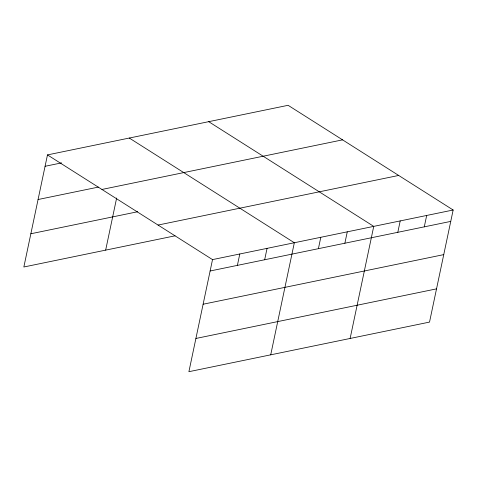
<?xml version="1.0" encoding="UTF-8"?>
<svg xmlns="http://www.w3.org/2000/svg" width="477" height="477" viewBox="0 0 477 477"><rect width="100%" height="100%" fill="white"/><g stroke="black" fill="none" stroke-linecap="round" stroke-linejoin="round"><path stroke-width="0.72" d="M453.15 210.005L212.521 259.607L188.898 371.696L429.527 322.094L453.15 210.005L288.102 105.304L47.473 154.906L23.85 266.995L175.059 235.823M105.661 250.127L116.656 197.955M237.391 265.373L239.794 253.985M264.663 259.75L267.06 248.362M270.715 354.834L294.333 242.745L129.285 138.038M318.403 248.672L320.806 237.29M344.871 243.216L347.274 231.834M350.124 338.461L373.741 226.378L208.693 121.671M397.812 232.305L400.209 220.917M424.28 226.849L426.682 215.461M45.071 166.288L61.581 162.89M38.071 199.523L98.351 187.097M101.935 189.458L342.569 139.856M30.856 233.76L137.704 211.734M158.054 225.055L398.683 175.453M210.118 270.996L450.753 221.394M203.119 304.225L443.747 254.623M195.904 338.467L436.533 288.865M47.473 154.906L212.521 259.607"/></g></svg>
